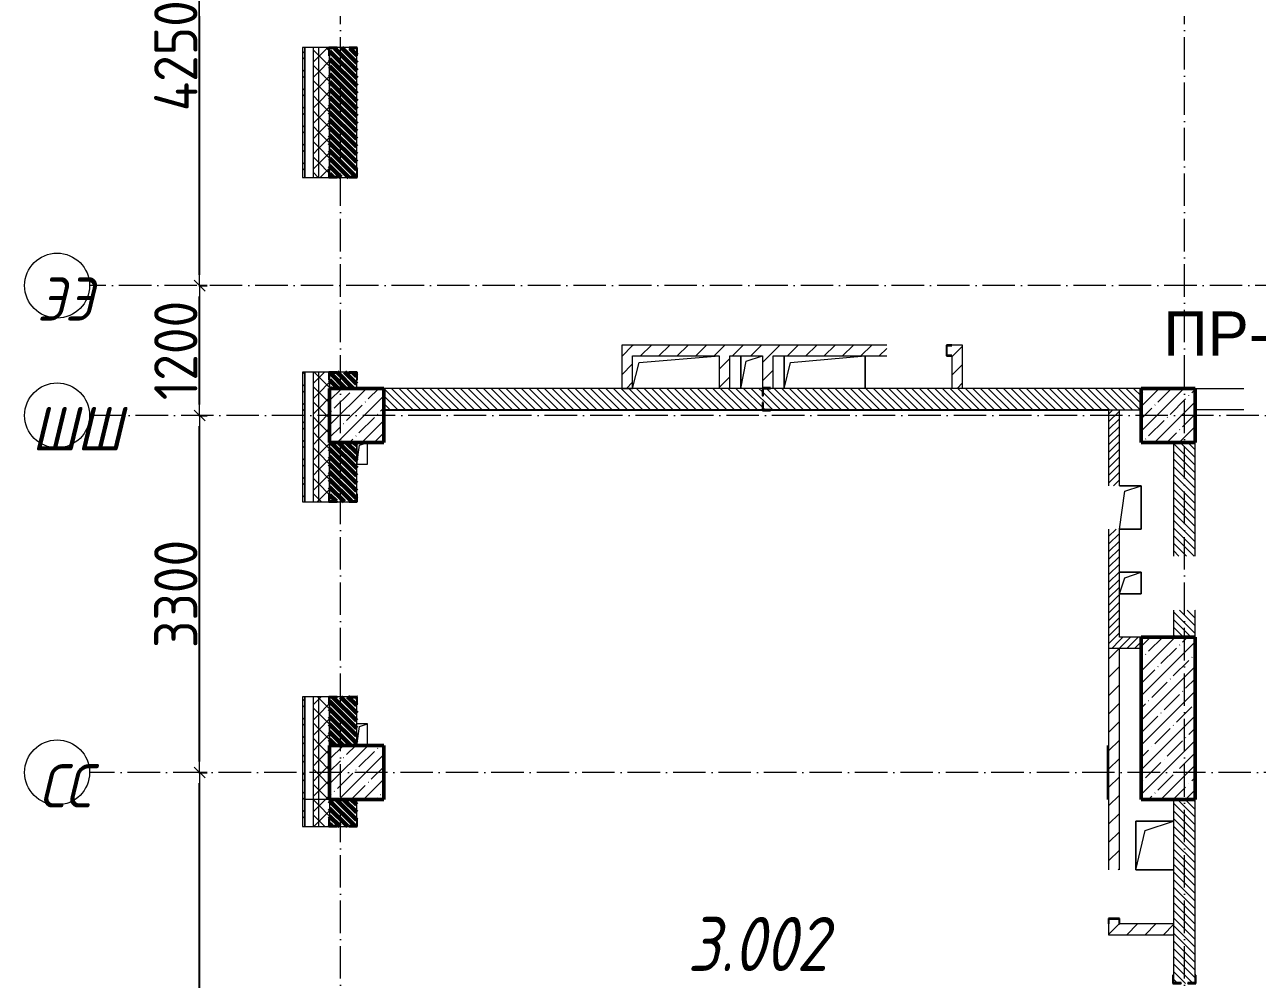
# Model space of a CAD drawing. Header units: millimetres. Extents: x -135211 to 49383, y -8033 to 228499.
# Drawn here: x -135211 to -123818, y 199301 to 208125 of the extents above; entities that cross this region are included whole.
import ezdxf

# ---------------------------------------------------------------- set-up
doc = ezdxf.new("R2010")
doc.units = ezdxf.units.MM
doc.linetypes.add('50_200_ШТРИХ_1Т_ш5_п1_п1_', pattern=[700, 500, -100, 0, -100])
for name, color, linetype, lineweight in [('1.4) перемычки', 162, 'Continuous', 30), ('2) Бетон', 5, 'Continuous', 60), ('A-____-____-DIMS', 7, 'Continuous', 9), ('A-FLOR-____-OTLN', 7, 'Continuous', 9), ('A-GENM-____-MCUT', 7, 'Continuous', 25), ('A-GENM-____-OTLN', 7, 'Continuous', 9), ('A-GENM-____-OTLN-1', 7, 'Continuous', 25), ('A-WALL-____-MCUT', 7, 'Continuous', 13), ('A-WALL-____-MCUT-1', 7, 'Continuous', 9), ('A-WALL-____-PATT-1', 7, 'Continuous', 9), ('A-WALL-FNSH-MCUT-1', 7, 'Continuous', 9), ('I-WALL-____-OTLN', 7, 'Continuous', 9), ('S-COLS-____-MCUT', 7, 'Continuous', 50), ('S-COLS-____-OTLN', 7, 'Continuous', 9), ('S-GRID-____-IDEN', 7, 'Continuous', 9), ('S-GRID-____-OTLN-1', 7, '50_200_ШТРИХ_1Т_ш5_п1_п1_', 9), ('Марки помещений', 7, 'Continuous', 9)]:
    doc.layers.add(name, color=color, linetype=linetype, lineweight=lineweight)
doc.styles.add('ISOCPEUR_I_2', font='isocpeui.ttf', dxfattribs={"width": 0.85, "height": 2.3})
doc.styles.add('ISOCPEUR_I_9', font='isocpeui.ttf', dxfattribs={"width": 0.9, "height": 250})
doc.styles.get("Standard").update_dxf_attribs({"font": 'arial.ttf'})
doc.styles.add('СПДС', font='isocpeur.ttf', dxfattribs={"width": 0.9})
doc.dimstyles.new('Размера А3', dxfattribs={"dimtxt": 200, "dimasz": 100, "dimexe": 70, "dimexo": 100, "dimgap": 20, "dimtad": 1, "dimdec": 0, "dimrnd": 10, "dimzin": 0, "dimdsep": 46, "dimtxsty": 'СПДС', "dimblk": 'ARROWHEAD_6', "dimcen": 1, "dimclrd": 256, "dimclre": 256, "dimclrt": 256, "dimazin": 0, "dimtfac": 1, "dimtdec": 0, "dimtmove": 2, "dimatfit": 3, "dimfxl": 1, "dimtolj": 1, "dimtzin": 0, "dimarcsym": 0})
pattern_1 = [(135, (-129942.255, 127932.027), (-35.35534, -35.35534), [])]
pattern_2 = [(45, (-129942.255, 127932.027), (-35.35534, 35.35534), [])]
pattern_3 = [(45, (-129942.25, 127932.03), (-84.85281, 84.85281), [])]
pattern_4 = [(45, (-129942.25, 127932.03), (-70.71068, 70.71068), []), (135, (-129942.25, 127932.03), (-70.71068, -70.71068), [])]
pattern_5 = [(45, (-129942.25, 127932.03), (-85.53659, 85.53659), []), (45, (-129885.23, 127932.03), (-85.53659, 85.53659), [])]

# ---------------------------------------------------------------- blocks, each defined once
blk = doc.blocks.new('BSC_Колонна _Прямоугольная - 500х500-V26-АР1_План отверстий 3 этажа в осях 1-64_Ю-ЯЯ')
at = {"layer": 'S-COLS-____-OTLN'}
h = blk.add_hatch(dxfattribs=at)
h.set_pattern_fill('FP_33', color=256, style=0, pattern_type=2)
h.set_pattern_definition([(45, (2200, -76581.04), (-114.04925, 114.04925), []), (45, (2314.05, -76581.04), (-114.04925, 114.04925), [201.613, -40.323, 3.353, -36.97])])
h.paths.add_polyline_path([(-250, -250), (250, -250), (250, 250), (-250, 250), (-250, 16)], flags=0)
at = {"layer": 'S-COLS-____-MCUT'}
for p, q in [((250, 250), (-250, 250)), ((-250, 250), (-250, -250)), ((250, -250), (250, 250)), ((-250, -250), (250, -250))]:
    blk.add_line(p, q, dxfattribs=at)
blk = doc.blocks.new('BSC_Колонна _Прямоугольная - 500х500-V27-АР1_План отверстий 3 этажа в осях 1-64_Ю-ЯЯ')
at = {"layer": 'S-COLS-____-OTLN'}
h = blk.add_hatch(dxfattribs=at)
h.set_pattern_fill('FP_34', color=256, style=0, pattern_type=2)
h.set_pattern_definition([(45, (-5300, -76581.04), (-114.04925, 114.04925), []), (45, (-5185.95, -76581.04), (-114.04925, 114.04925), [201.613, -40.323, 3.353, -36.97])])
h.paths.add_polyline_path([(-250, -250), (250, -250), (250, 250), (-250, 250)], flags=0)
at = {"layer": 'S-COLS-____-MCUT'}
for p, q in [((250, 250), (-250, 250)), ((-250, 250), (-250, -250)), ((250, -250), (250, 250)), ((-250, -250), (250, -250))]:
    blk.add_line(p, q, dxfattribs=at)
blk = doc.blocks.new('BSC_Колонна _Прямоугольная - 500х500-V32-АР1_План отверстий 3 этажа в осях 1-64_Ю-ЯЯ')
at = {"layer": 'S-COLS-____-OTLN'}
h = blk.add_hatch(dxfattribs=at)
h.set_pattern_fill('FP_39', color=256, style=0, pattern_type=2)
h.set_pattern_definition([(45, (2200, -73281.04), (-114.04925, 114.04925), []), (45, (2314.05, -73281.04), (-114.04925, 114.04925), [201.613, -40.323, 3.353, -36.97])])
h.paths.add_polyline_path([(-250, -250), (250, -250), (250, 250), (-250, 250), (-250, 87)], flags=0)
at = {"layer": 'S-COLS-____-MCUT'}
for p, q in [((250, 250), (-250, 250)), ((-250, 250), (-250, -250)), ((250, -250), (250, 250)), ((-250, -250), (250, -250))]:
    blk.add_line(p, q, dxfattribs=at)
blk = doc.blocks.new('BSC_Колонна _Прямоугольная - 500х1500-25984399-АР1_План отверстий 3 этажа в осях 1-64_Ю-ЯЯ')
at = {"layer": 'S-COLS-____-OTLN'}
h = blk.add_hatch(dxfattribs=at)
h.set_pattern_fill('FP_152', color=256, style=0, pattern_type=2)
h.set_pattern_definition([(45, (-5300, -73781.04), (-114.04925, 114.04925), []), (45, (-5185.95, -73781.04), (-114.04925, 114.04925), [201.613, -40.323, 3.353, -36.97])])
h.paths.add_polyline_path([(-250, -750), (250, -750), (250, 750), (-250, 750), (-250, -413)], flags=0)
at = {"layer": 'S-COLS-____-MCUT'}
for p, q in [((250, 750), (-250, 750)), ((-250, 750), (-250, -750)), ((250, -750), (250, 750)), ((-250, -750), (250, -750))]:
    blk.add_line(p, q, dxfattribs=at)
blk = doc.blocks.new('Фахверк_СКБ_Уголок - 250_2700-27497298-АР1_План отверстий 3 этажа в осях 1-64_Ю-ЯЯ')
at = {"layer": 'A-GENM-____-MCUT'}
for p, q in [((200, 181), (125, 181)), ((125, 181), (125, 106)), ((131, 106), (131, 175)), ((131, 175), (200, 175)), ((200, 175), (200, 181)), ((125, 106), (131, 106)), ((131, -6), (125, -6)), ((125, -6), (125, -81)), ((125, -81), (200, -81)), ((131, -75), (131, -6)), ((200, -75), (131, -75)), ((200, -81), (200, -75))]:
    blk.add_line(p, q, dxfattribs=at)
blk = doc.blocks.new('Фахверк_СКБ_Уголок - 250_2700_1-27501432-АР1_План отверстий 3 этажа в осях 1-64_Ю-ЯЯ')
at = {"layer": 'A-GENM-____-MCUT'}
for p, q in [((200, 181), (125, 181)), ((125, 181), (125, 106)), ((131, 106), (131, 175)), ((131, 175), (200, 175)), ((200, 175), (200, 181)), ((125, 106), (131, 106)), ((131, -6), (125, -6)), ((125, -6), (125, -81)), ((125, -81), (200, -81)), ((131, -75), (131, -6)), ((200, -75), (131, -75)), ((200, -81), (200, -75))]:
    blk.add_line(p, q, dxfattribs=at)
blk = doc.blocks.new('Фахверк_СКБ_Уголок - 200_3550-28187522-АР1_План отверстий 3 этажа в осях 1-64_Ю-ЯЯ')
at = {"layer": 'A-GENM-____-MCUT'}
for p, q in [((125, 156), (50, 156)), ((50, 156), (50, 150)), ((50, 150), (119, 150)), ((119, 150), (119, 81)), ((125, 81), (125, 156)), ((119, 81), (125, 81)), ((125, 19), (119, 19)), ((119, 19), (119, -50)), ((125, -56), (125, 19)), ((119, -50), (50, -50)), ((50, -50), (50, -56)), ((50, -56), (125, -56))]:
    blk.add_line(p, q, dxfattribs=at)
blk = doc.blocks.new('АР_Перемычка - АР_Перемычка-28586037-АР1_План отверстий 3 этажа в осях 1-64_Ю-ЯЯ')
at = {"layer": 'A-GENM-____-OTLN'}
blk.add_line((-250, -100), (-243, -100), dxfattribs=at)
blk = doc.blocks.new('154_Стойка_СКБ_Уголок - СМ-2480_200-28346303-АР1_План отверстий 3 этажа в осях 1-64_Ю-ЯЯ')
at = {"layer": 'A-GENM-____-MCUT'}
for p, q in [((125, 156), (125, 81)), ((200, 156), (125, 156)), ((131, 81), (131, 150)), ((131, 150), (200, 150)), ((200, 150), (200, 156)), ((125, 81), (131, 81)), ((131, 19), (125, 19)), ((125, 19), (125, -56)), ((131, -50), (131, 19)), ((125, -56), (200, -56)), ((200, -50), (131, -50)), ((200, -56), (200, -50))]:
    blk.add_line(p, q, dxfattribs=at)
blk = doc.blocks.new('AR_Отверстие прямоугольное _в плите_ - AR_Отверстие прямоугольное _в плите_-30458127-АР1_План отверстий 3 этажа в осях 1-64_Ю-ЯЯ')
at = {"layer": 'A-GENM-____-OTLN'}
for p, q in [((100, 100), (-100, 100)), ((-100, -100), (-50, 50)), ((-50, 50), (100, 100)), ((100, -100), (100, 100)), ((-100, -100), (100, -100))]:
    blk.add_line(p, q, dxfattribs=at)
blk = doc.blocks.new('AR_Отверстие прямоугольное _в плите_ - AR_Отверстие прямоугольное _в плите_-30229368-АР1_План отверстий 3 этажа в осях 1-64_Ю-ЯЯ')
at = {"layer": 'A-GENM-____-OTLN'}
for p, q in [((100, 200), (-100, 200)), ((-100, -200), (-50, 150)), ((-50, 150), (100, 200)), ((100, -200), (100, 200)), ((-100, -200), (100, -200))]:
    blk.add_line(p, q, dxfattribs=at)
blk = doc.blocks.new('AR_Отверстие прямоугольное _в плите_ - AR_Отверстие прямоугольное _в плите_-V176-АР1_План отверстий 3 этажа в осях 1-64_Ю-ЯЯ')
at = {"layer": 'A-GENM-____-OTLN'}
for p, q in [((-50, 100), (-50, -100)), ((-50, -100), (-25, 75)), ((-25, 75), (50, 100)), ((50, -100), (50, 100)), ((-50, -100), (50, -100))]:
    blk.add_line(p, q, dxfattribs=at)
blk = doc.blocks.new('AR_Отверстие прямоугольное _в плите_ - AR_Отверстие прямоугольное _в плите_-V179-АР1_План отверстий 3 этажа в осях 1-64_Ю-ЯЯ')
at = {"layer": 'A-GENM-____-OTLN'}
for p, q in [((50, 100), (-50, 100)), ((-50, -100), (-25, 75)), ((-25, 75), (50, 100)), ((50, -100), (50, 100))]:
    blk.add_line(p, q, dxfattribs=at)
blk = doc.blocks.new('AR_Отверстие прямоугольное _в плите_ - AR_Отверстие прямоугольное _в плите_-30552623-АР1_План отверстий 3 этажа в осях 1-64_Ю-ЯЯ')
at = {"layer": 'A-GENM-____-OTLN'}
for p, q in [((-340, 90), (400, 150)), ((-400, -150), (-340, 90))]:
    blk.add_line(p, q, dxfattribs=at)
blk = doc.blocks.new('AR_Отверстие прямоугольное _в плите_ - AR_Отверстие прямоугольное _в плите_-30512088-АР1_План отверстий 3 этажа в осях 1-64_Ю-ЯЯ')
at = {"layer": 'A-GENM-____-OTLN'}
for p, q in [((-100, 150), (-100, -150)), ((-50, 100), (100, 150)), ((-100, -150), (-50, 100))]:
    blk.add_line(p, q, dxfattribs=at)
blk = doc.blocks.new('AR_Отверстие прямоугольное _в плите_ - AR_Отверстие прямоугольное _в плите_-30552631-АР1_План отверстий 3 этажа в осях 1-64_Ю-ЯЯ')
at = {"layer": 'A-GENM-____-OTLN'}
for p, q in [((-375, 150), (-375, -150)), ((-315, 90), (375, 150)), ((375, -150), (375, 150)), ((-375, -150), (-315, 90))]:
    blk.add_line(p, q, dxfattribs=at)
blk = doc.blocks.new('AR_Отверстие прямоугольное _в плите_ - AR_Отверстие прямоугольное _в плите_-30553107-АР1_План отверстий 3 этажа в осях 1-64_Ю-ЯЯ')
at = {"layer": 'A-GENM-____-OTLN'}
for p, q in [((175, 225), (-175, 225)), ((-175, 225), (-175, -225)), ((-175, -225), (-87, 138)), ((-87, 138), (175, 225)), ((-175, -225), (175, -225))]:
    blk.add_line(p, q, dxfattribs=at)
blk = doc.blocks.new('154_Фахверк_СКБ_Швеллер - Тип_100_3960_зеркало-28515619-АР1_План отверстий 3 этажа в осях 1-64_Ю-ЯЯ')
at = {"layer": 'A-GENM-____-MCUT'}
for p, q in [((175, 50), (125, 50)), ((125, 50), (125, -50)), ((128, 47), (175, 47)), ((128, -47), (128, 47)), ((175, 47), (175, 50)), ((125, -50), (175, -50)), ((175, -47), (128, -47)), ((175, -50), (175, -47))]:
    blk.add_line(p, q, dxfattribs=at)
blk = doc.blocks.new('Ось сетки - Круг_Ø6_00__ISO-2_5_0_9K_-25732049-АР1_План отверстий 3 этажа в осях 1-64_Ю-ЯЯ')
at = {"layer": 'S-GRID-____-IDEN'}
blk.add_circle((0, 0), 3, dxfattribs=at)
blk = doc.blocks.new('ARROWHEAD_6')
at = {"color": 0, "linetype": 'Continuous'}
for p, q in [((0, 0), (-1, 0)), ((-0.5, -0.5), (0.5, 0.5))]:
    blk.add_line(p, q, dxfattribs=at)
blk = doc.blocks.new('*D991')
at = {"layer": 'A-____-____-DIMS', "lineweight": -2, "transparency": 16777216}
for p, q in [((-133600, 201213), (-133524, 201213)), ((-133594, 195613), (-133594, 201113)), ((-133600, 195513), (-133524, 195513))]:
    blk.add_line(p, q, dxfattribs=at)
at = {"layer": 'Defpoints', "color": 0, "transparency": 16777216}
for p in [(-133700, 201213), (-133594, 201213), (-133700, 195513)]:
    blk.add_point(p, dxfattribs=at)
at = {"layer": 'A-____-____-DIMS', "lineweight": -2, "transparency": 16777216, "xscale": 100, "yscale": 100, "zscale": 100}
for p, rotation in [((-133594, 201213), 90), ((-133594, 195513), 270)]:
    blk.add_blockref('ARROWHEAD_6', p, dxfattribs=dict(at, rotation=rotation))
at = {"layer": 'A-____-____-DIMS', "transparency": 16777216, "insert": (-133814, 198363), "char_height": 400, "attachment_point": 5, "rotation": 90, "style": 'СПДС'}
blk.add_mtext('\\A1;5700', dxfattribs=at)
blk = doc.blocks.new('*D992')
at = {"layer": 'A-____-____-DIMS', "lineweight": -2, "transparency": 16777216}
for p, q in [((-133600, 204513), (-133524, 204513)), ((-133594, 201313), (-133594, 204413)), ((-133600, 201213), (-133524, 201213))]:
    blk.add_line(p, q, dxfattribs=at)
at = {"layer": 'Defpoints', "color": 0, "transparency": 16777216}
for p in [(-133700, 204513), (-133594, 204513), (-133700, 201213)]:
    blk.add_point(p, dxfattribs=at)
at = {"layer": 'A-____-____-DIMS', "lineweight": -2, "transparency": 16777216, "xscale": 100, "yscale": 100, "zscale": 100}
for p, rotation in [((-133594, 204513), 90), ((-133594, 201213), 270)]:
    blk.add_blockref('ARROWHEAD_6', p, dxfattribs=dict(at, rotation=rotation))
at = {"layer": 'A-____-____-DIMS', "transparency": 16777216, "insert": (-133814, 202863), "char_height": 400, "attachment_point": 5, "rotation": 90, "style": 'СПДС'}
blk.add_mtext('\\A1;3300', dxfattribs=at)
blk = doc.blocks.new('*D993')
at = {"layer": 'A-____-____-DIMS', "lineweight": -2, "transparency": 16777216}
for p, q in [((-133600, 205713), (-133524, 205713)), ((-133594, 204613), (-133594, 205613)), ((-133600, 204513), (-133524, 204513))]:
    blk.add_line(p, q, dxfattribs=at)
at = {"layer": 'Defpoints', "color": 0, "transparency": 16777216}
for p in [(-133700, 205713), (-133594, 205713), (-133700, 204513)]:
    blk.add_point(p, dxfattribs=at)
at = {"layer": 'A-____-____-DIMS', "lineweight": -2, "transparency": 16777216, "xscale": 100, "yscale": 100, "zscale": 100}
for p, rotation in [((-133594, 205713), 90), ((-133594, 204513), 270)]:
    blk.add_blockref('ARROWHEAD_6', p, dxfattribs=dict(at, rotation=rotation))
at = {"layer": 'A-____-____-DIMS', "transparency": 16777216, "insert": (-133814, 205113), "char_height": 400, "attachment_point": 5, "rotation": 90, "style": 'СПДС'}
blk.add_mtext('\\A1;1200', dxfattribs=at)
blk = doc.blocks.new('*D994')
at = {"layer": 'A-____-____-DIMS', "lineweight": -2, "transparency": 16777216}
for p, q in [((-133600, 209963), (-133524, 209963)), ((-133594, 205813), (-133594, 209863)), ((-133600, 205713), (-133524, 205713))]:
    blk.add_line(p, q, dxfattribs=at)
at = {"layer": 'Defpoints', "color": 0, "transparency": 16777216}
for p in [(-133700, 209963), (-133594, 209963), (-133700, 205713)]:
    blk.add_point(p, dxfattribs=at)
at = {"layer": 'A-____-____-DIMS', "lineweight": -2, "transparency": 16777216, "xscale": 100, "yscale": 100, "zscale": 100}
for p, rotation in [((-133594, 209963), 90), ((-133594, 205713), 270)]:
    blk.add_blockref('ARROWHEAD_6', p, dxfattribs=dict(at, rotation=rotation))
at = {"layer": 'A-____-____-DIMS', "transparency": 16777216, "insert": (-133814, 207838), "char_height": 400, "attachment_point": 5, "rotation": 90, "style": 'СПДС'}
blk.add_mtext('\\A1;4250', dxfattribs=at)

msp = doc.modelspace()

# ---------------------------------------------------------------- hatches: boundary and pattern name
at = {"layer": '2) Бетон'}
h = msp.add_hatch(dxfattribs=at)
h.set_pattern_fill('FP_9', color=256, style=0, pattern_type=2)
h.set_pattern_definition(pattern_1)
h.paths.add_polyline_path([(-132286.3, 204763.1), (-132142.3, 204763.1), (-132142.3, 204907.1), (-132211.3, 204907.1), (-132211.3, 204913.1), (-132323.3, 204913.1), (-132323.3, 204907.1), (-132392.3, 204907.1), (-132392.3, 204763.1)], flags=0)
h.paths.add_polyline_path([(-132211.3, 206713.1), (-132211.3, 206719.1), (-132142.3, 206719.1), (-132142.3, 207907.1), (-132211.3, 207907.1), (-132211.3, 207913.1), (-132323.3, 207913.1), (-132323.3, 207907.1), (-132392.3, 207907.1), (-132392.3, 206719.1), (-132323.3, 206719.1), (-132323.3, 206713.1)], flags=0)
h = msp.add_hatch(dxfattribs=at)
h.set_pattern_fill('FP_9', color=256, style=0, pattern_type=2)
h.set_pattern_definition(pattern_1)
h.paths.add_polyline_path([(-132142.3, 201463.1), (-132142.3, 201907.1), (-132211.3, 201907.1), (-132211.3, 201913.1), (-132323.3, 201913.1), (-132323.3, 201907.1), (-132392.3, 201907.1), (-132392.3, 201463.1)], flags=0)
h.paths.add_polyline_path([(-132323.3, 203713.1), (-132211.3, 203713.1), (-132211.3, 203719.1), (-132142.3, 203719.1), (-132142.3, 204263.1), (-132392.3, 204263.1), (-132392.3, 203719.1), (-132323.3, 203719.1)], flags=0)
h = msp.add_hatch(dxfattribs=at)
h.set_pattern_fill('FP_9', color=256, style=0, pattern_type=2)
h.set_pattern_definition(pattern_1)
h.paths.add_polyline_path([(-132392.3, 195613.1), (-132142.3, 195613.1), (-132142.3, 195907.1), (-132211.3, 195907.1), (-132211.3, 195913.1), (-132323.3, 195913.1), (-132323.3, 195907.1), (-132392.3, 195907.1), (-132392.3, 195838.1)], flags=0)
h.paths.add_polyline_path([(-132323.3, 200713.1), (-132211.3, 200713.1), (-132211.3, 200719.1), (-132142.3, 200719.1), (-132142.3, 200963.1), (-132392.3, 200963.1), (-132392.3, 200719.1), (-132323.3, 200719.1)], flags=0)
at = {"layer": 'A-WALL-____-PATT-1'}
h = msp.add_hatch(dxfattribs=at)
h.set_pattern_fill('FP_6', color=256, style=0, pattern_type=2)
h.set_pattern_definition(pattern_5)
h.paths.add_polyline_path([(-132642.3, 200793.1), (-132622.3, 200793.1), (-132622.3, 201913.1), (-132642.3, 201913.1), (-132642.3, 201300.3)], flags=0)
h.paths.add_polyline_path([(-132622.3, 203713.1), (-132622.3, 204913.1), (-132642.3, 204913.1), (-132642.3, 203713.1)], flags=0)
h.paths.add_polyline_path([(-132622.3, 206713.1), (-132622.3, 207913.1), (-132642.3, 207913.1), (-132642.3, 206713.1)], flags=0)
h.paths.add_polyline_path([(-132642.3, 209713.1), (-132622.3, 209713.1), (-132622.3, 210913.1), (-132642.3, 210913.1)], flags=0)
h.paths.add_polyline_path([(-132642.3, 212713.1), (-132622.3, 212713.1), (-132622.3, 213863.1), (-132642.3, 213863.1)], flags=0)
h = msp.add_hatch(dxfattribs=at)
h.set_pattern_fill('FP_4', color=256, style=0, pattern_type=2)
h.set_pattern_definition(pattern_4)
h.paths.add_polyline_path([(-132492.3, 200963.1), (-132492.3, 201913.1), (-132542.3, 201913.1), (-132542.3, 200963.1)], flags=0)
h.paths.add_polyline_path([(-132492.3, 203713.1), (-132492.3, 204913.1), (-132542.3, 204913.1), (-132542.3, 203713.1)], flags=0)
h.paths.add_polyline_path([(-132542.3, 206713.1), (-132492.3, 206713.1), (-132492.3, 207913.1), (-132542.3, 207913.1), (-132542.3, 207758.3)], flags=0)
h.paths.add_polyline_path([(-132492.3, 209713.1), (-132492.3, 210913.1), (-132542.3, 210913.1), (-132542.3, 209713.1)], flags=0)
h.paths.add_polyline_path([(-132542.3, 212713.1), (-132492.3, 212713.1), (-132492.3, 213763.1), (-132542.3, 213763.1), (-132542.3, 213409)], flags=0)
h = msp.add_hatch(dxfattribs=at)
h.set_pattern_fill('FP_4', color=256, style=0, pattern_type=2)
h.set_pattern_definition(pattern_4)
h.paths.add_polyline_path([(-132392.3, 200963.1), (-132392.3, 201838.1), (-132398.3, 201838.1), (-132398.3, 201913.1), (-132492.3, 201913.1), (-132492.3, 200963.1)], flags=0)
h.paths.add_polyline_path([(-132398.3, 203713.1), (-132398.3, 203788.1), (-132392.3, 203788.1), (-132392.3, 204838.1), (-132398.3, 204838.1), (-132398.3, 204913.1), (-132492.3, 204913.1), (-132492.3, 203713.1)], flags=0)
h.paths.add_polyline_path([(-132398.3, 206713.1), (-132398.3, 206788.1), (-132392.3, 206788.1), (-132392.3, 207838.1), (-132398.3, 207838.1), (-132398.3, 207913.1), (-132492.3, 207913.1), (-132492.3, 206713.1)], flags=0)
h.paths.add_polyline_path([(-132492.3, 209713.1), (-132392.3, 209713.1), (-132392.3, 210838.1), (-132398.3, 210838.1), (-132398.3, 210913.1), (-132492.3, 210913.1), (-132492.3, 210213.1)], flags=0)
h.paths.add_polyline_path([(-132398.3, 212713.1), (-132398.3, 212788.1), (-132392.3, 212788.1), (-132392.3, 213713.1), (-132492.3, 213713.1), (-132492.3, 212713.1)], flags=0)
h = msp.add_hatch(dxfattribs=at)
h.set_pattern_fill('FP_7', color=256, style=0, pattern_type=2)
h.set_pattern_definition(pattern_3)
h.paths.add_polyline_path([(-129592.3, 204763.1), (-129592.3, 205163.1), (-129692.3, 205163.1), (-129692.3, 204763.1)], flags=0)
h = msp.add_hatch(dxfattribs=at)
h.set_pattern_fill('FP_7', color=256, style=0, pattern_type=2)
h.set_pattern_definition(pattern_3)
h.paths.add_polyline_path([(-128392.3, 205063.1), (-127242.3, 205063.1), (-127242.3, 205163.1), (-129592.3, 205163.1), (-129592.3, 205063.1), (-128692.3, 205063.1)], flags=0)
h.paths.add_polyline_path([(-126542.3, 205063.1), (-126542.3, 205163.1), (-126642.3, 205163.1), (-126642.3, 205160.1), (-126689.3, 205160.1), (-126689.3, 205066.1), (-126642.3, 205066.1), (-126642.3, 205063.1)], flags=0)
h = msp.add_hatch(dxfattribs=at)
h.set_pattern_fill('FP_7', color=256, style=0, pattern_type=2)
h.set_pattern_definition(pattern_3)
h.paths.add_polyline_path([(-128692.3, 204763.1), (-128692.3, 205063.1), (-128792.3, 205063.1), (-128792.3, 204763.1)], flags=0)
h = msp.add_hatch(dxfattribs=at)
h.set_pattern_fill('FP_7', color=256, style=0, pattern_type=2)
h.set_pattern_definition(pattern_3)
h.paths.add_polyline_path([(-128317.3, 204763.1), (-128292.3, 204763.1), (-128292.3, 205063.1), (-128392.3, 205063.1), (-128392.3, 204769.1), (-128317.3, 204769.1)], flags=0)
h = msp.add_hatch(dxfattribs=at)
h.set_pattern_fill('FP_7', color=256, style=0, pattern_type=2)
h.set_pattern_definition(pattern_3)
h.paths.add_polyline_path([(-126542.3, 204763.1), (-126542.3, 205063.1), (-126642.3, 205063.1), (-126642.3, 204763.1)], flags=0)
h = msp.add_hatch(dxfattribs=at)
h.set_pattern_fill('FP_9', color=256, style=0, pattern_type=2)
h.set_pattern_definition(pattern_1)
h.paths.add_polyline_path([(-124892.3, 204563.1), (-124892.3, 204763.1), (-128386.3, 204763.1), (-128386.3, 204694.1), (-128392.3, 204694.1), (-128392.3, 204763.1), (-131892.3, 204763.1), (-131892.3, 204563.1), (-128392.3, 204563.1), (-128392.3, 204632.1), (-128386.3, 204632.1), (-128386.3, 204563.1), (-126421.4, 204563.1)], flags=0)
h = msp.add_hatch(dxfattribs=at)
h.set_pattern_fill('FP_8', color=256, style=0, pattern_type=2)
h.set_pattern_definition(pattern_2)
h.paths.add_polyline_path([(-125092.3, 202363.1), (-125092.3, 203463.1), (-125192.3, 203463.1), (-125192.3, 202363.1)], flags=0)
h.paths.add_polyline_path([(-125192.3, 203863.1), (-125092.3, 203863.1), (-125092.3, 204563.1), (-125192.3, 204563.1)], flags=0)
h = msp.add_hatch(dxfattribs=at)
h.set_pattern_fill('FP_9', color=256, style=0, pattern_type=2)
h.set_pattern_definition(pattern_1)
h.paths.add_polyline_path([(-124592.3, 202463.1), (-124392.3, 202463.1), (-124392.3, 202713.1), (-124592.3, 202713.1)], flags=0)
h.paths.add_polyline_path([(-124592.3, 203213.1), (-124392.3, 203213.1), (-124392.3, 204263.1), (-124592.3, 204263.1)], flags=0)
h = msp.add_hatch(dxfattribs=at)
h.set_pattern_fill('FP_8', color=256, style=0, pattern_type=2)
h.set_pattern_definition(pattern_2)
h.paths.add_polyline_path([(-124892.3, 202363.1), (-124892.3, 202463.1), (-125092.3, 202463.1), (-125092.3, 202363.1)], flags=0)
h = msp.add_hatch(dxfattribs=at)
h.set_pattern_fill('FP_7', color=256, style=0, pattern_type=2)
h.set_pattern_definition(pattern_3)
h.paths.add_polyline_path([(-125095.3, 199813.1), (-125095.3, 199860.1), (-125189.3, 199860.1), (-125189.3, 199813.1), (-125142.3, 199813.1)], flags=0)
h.paths.add_polyline_path([(-125092.3, 200313.1), (-125092.3, 202363.1), (-125192.3, 202363.1), (-125192.3, 200313.1)], flags=0)
h = msp.add_hatch(dxfattribs=at)
h.set_pattern_fill('FP_4', color=256, style=0, pattern_type=2)
h.set_pattern_definition(pattern_4)
h.paths.add_polyline_path([(-132492.3, 195613.1), (-132492.3, 195913.1), (-132542.3, 195913.1), (-132542.3, 195613.1)], flags=0)
h.paths.add_polyline_path([(-132542.3, 200713.1), (-132492.3, 200713.1), (-132492.3, 200963.1), (-132542.3, 200963.1)], flags=0)
h = msp.add_hatch(dxfattribs=at)
h.set_pattern_fill('FP_4', color=256, style=0, pattern_type=2)
h.set_pattern_definition(pattern_4)
h.paths.add_polyline_path([(-132398.3, 195613.1), (-132392.3, 195613.1), (-132392.3, 195838.1), (-132398.3, 195838.1), (-132398.3, 195913.1), (-132492.3, 195913.1), (-132492.3, 195613.1)], flags=0)
h.paths.add_polyline_path([(-132398.3, 200713.1), (-132398.3, 200788.1), (-132392.3, 200788.1), (-132392.3, 200963.1), (-132492.3, 200963.1), (-132492.3, 200713.1)], flags=0)
h = msp.add_hatch(dxfattribs=at)
h.set_pattern_fill('FP_9', color=256, style=0, pattern_type=2)
h.set_pattern_definition(pattern_1)
h.paths.add_polyline_path([(-124392.3, 197913.1), (-124392.3, 198357.1), (-124461.3, 198357.1), (-124461.3, 198363.1), (-124523.3, 198363.1), (-124523.3, 198357.1), (-124592.3, 198357.1), (-124592.3, 197913.1)], flags=0)
h.paths.add_polyline_path([(-124461.3, 199263.1), (-124461.3, 199269.1), (-124392.3, 199269.1), (-124392.3, 200963.1), (-124592.3, 200963.1), (-124592.3, 199269.1), (-124523.3, 199269.1), (-124523.3, 199263.1)], flags=0)
h = msp.add_hatch(dxfattribs=at)
h.set_pattern_fill('FP_6', color=256, style=0, pattern_type=2)
h.set_pattern_definition(pattern_5)
h.paths.add_polyline_path([(-132622.3, 195783.1), (-132622.3, 195913.1), (-132642.3, 195913.1), (-132642.3, 195783.1)], flags=0)
h.paths.add_polyline_path([(-132642.3, 200713.1), (-132622.3, 200713.1), (-132622.3, 200793.1), (-132642.3, 200793.1)], flags=0)
h = msp.add_hatch(dxfattribs=at)
h.set_pattern_fill('FP_7', color=256, style=0, pattern_type=2)
h.set_pattern_definition(pattern_3)
h.paths.add_polyline_path([(-124592.3, 199713.1), (-124592.3, 199813.1), (-125192.3, 199813.1), (-125192.3, 199713.1), (-124653.9, 199713.1)], flags=0)

# ---------------------------------------------------------------- linework, layer by layer
for points in [[(-124892.3, 204763.1), (-124392.3, 204763.1)], [(-131898.3, 204563.1), (-125198.3, 204563.1)], [(-131892.3, 204263.1), (-131892.3, 204563.1)], [(-131892.3, 201463.1), (-132142.3, 201463.1)], [(-131898.3, 200963.1), (-131898.3, 201463.1)], [(-125198.3, 200963.1), (-125198.3, 201463.1)], [(-131892.3, 200963.1), (-132142.3, 200963.1)]]:
    msp.add_lwpolyline(points)
at = {"layer": 'A-FLOR-____-OTLN'}
for p, q in [((-128592.3, 204763.1), (-128592.3, 205063.1)), ((-128192.3, 204763.1), (-128192.3, 205063.1)), ((-127442.3, 205063.1), (-127442.3, 204763.1)), ((-125092.3, 203863.1), (-124892.3, 203863.1)), ((-124892.3, 203863.1), (-124892.3, 203463.1)), ((-124892.3, 203463.1), (-125092.3, 203463.1)), ((-125092.3, 203063.1), (-124892.3, 203063.1)), ((-124892.3, 203063.1), (-124892.3, 202863.1)), ((-124892.3, 202863.1), (-125092.3, 202863.1)), ((-124942.3, 200763.1), (-124592.3, 200763.1)), ((-124942.3, 200313.1), (-124942.3, 200763.1)), ((-124592.3, 200313.1), (-124942.3, 200313.1))]:
    msp.add_line(p, q, dxfattribs=at)
at = {"layer": 'A-WALL-____-MCUT'}
for p, q in [((-132398.3, 207913.1), (-132622.3, 207913.1)), ((-132622.3, 207913.1), (-132622.3, 206713.1)), ((-132622.3, 206713.1), (-132622.3, 207913.1)), ((-132211.3, 207913.1), (-132323.3, 207913.1)), ((-132142.3, 206788.1), (-132142.3, 207838.1)), ((-132622.3, 206713.1), (-132398.3, 206713.1)), ((-132323.3, 206713.1), (-132211.3, 206713.1)), ((-132398.3, 204913.1), (-132622.3, 204913.1)), ((-132622.3, 204913.1), (-132622.3, 203713.1)), ((-132622.3, 203713.1), (-132622.3, 204913.1)), ((-132211.3, 204913.1), (-132323.3, 204913.1)), ((-132142.3, 204763.1), (-132142.3, 204838.1)), ((-128392.3, 204763.1), (-131892.3, 204763.1)), ((-124892.3, 204763.1), (-128317.3, 204763.1)), ((-131892.3, 204563.1), (-128392.3, 204563.1)), ((-128317.3, 204563.1), (-124892.3, 204563.1)), ((-132142.3, 203788.1), (-132142.3, 204263.1)), ((-124592.3, 204263.1), (-124592.3, 203213.1)), ((-124392.3, 203213.1), (-124392.3, 204263.1)), ((-132622.3, 203713.1), (-132398.3, 203713.1)), ((-132323.3, 203713.1), (-132211.3, 203713.1)), ((-124592.3, 202713.1), (-124592.3, 202463.1)), ((-124392.3, 202463.1), (-124392.3, 202713.1)), ((-132398.3, 201913.1), (-132622.3, 201913.1)), ((-132622.3, 201913.1), (-132622.3, 200963.1)), ((-132622.3, 200963.1), (-132622.3, 201913.1)), ((-132211.3, 201913.1), (-132323.3, 201913.1)), ((-132142.3, 201463.1), (-132142.3, 201838.1)), ((-132622.3, 200963.1), (-132622.3, 200713.1)), ((-132392.3, 200963.1), (-132622.3, 200963.1)), ((-132142.3, 200788.1), (-132142.3, 200963.1)), ((-124592.3, 200963.1), (-124592.3, 199338.1)), ((-124392.3, 199338.1), (-124392.3, 200963.1)), ((-132622.3, 200713.1), (-132622.3, 200793.1)), ((-132622.3, 200713.1), (-132398.3, 200713.1)), ((-132323.3, 200713.1), (-132211.3, 200713.1))]:
    msp.add_line(p, q, dxfattribs=at)
at = {"layer": 'A-WALL-____-MCUT-1'}
for p, q in [((-132542.3, 206713.1), (-132542.3, 207913.1)), ((-132492.3, 206713.1), (-132492.3, 207913.1)), ((-132392.3, 207838.1), (-132392.3, 206788.1)), ((-132392.3, 206788.1), (-132392.3, 207838.1)), ((-132542.3, 203713.1), (-132542.3, 204913.1)), ((-132492.3, 203713.1), (-132492.3, 204913.1)), ((-132392.3, 204838.1), (-132392.3, 204763.1)), ((-132392.3, 204763.1), (-132392.3, 204838.1)), ((-132392.3, 204263.1), (-132392.3, 203788.1)), ((-132392.3, 203788.1), (-132392.3, 204263.1)), ((-125192.3, 202363.1), (-125092.3, 202363.1)), ((-132542.3, 200963.1), (-132542.3, 201913.1)), ((-132492.3, 200963.1), (-132492.3, 201913.1)), ((-132392.3, 201838.1), (-132392.3, 201463.1)), ((-132392.3, 201463.1), (-132392.3, 201838.1)), ((-132542.3, 200713.1), (-132542.3, 200963.1)), ((-132492.3, 200713.1), (-132492.3, 200963.1)), ((-132392.3, 200963.1), (-132392.3, 200788.1))]:
    msp.add_line(p, q, dxfattribs=at)
at = {"layer": 'A-WALL-FNSH-MCUT-1'}
for p, q in [((-132642.3, 207913.1), (-132642.3, 206713.1)), ((-132622.3, 207913.1), (-132642.3, 207913.1)), ((-132642.3, 206713.1), (-132622.3, 206713.1)), ((-129692.3, 205163.1), (-129692.3, 204763.1)), ((-127242.3, 205163.1), (-129692.3, 205163.1)), ((-126542.3, 205163.1), (-126642.3, 205163.1)), ((-126542.3, 204763.1), (-126542.3, 205163.1)), ((-129592.3, 204763.1), (-129592.3, 205063.1)), ((-129592.3, 205063.1), (-128792.3, 205063.1)), ((-128792.3, 205063.1), (-128792.3, 204763.1)), ((-128692.3, 205063.1), (-128392.3, 205063.1)), ((-128692.3, 204763.1), (-128692.3, 205063.1)), ((-128392.3, 205063.1), (-128392.3, 204769.1)), ((-128292.3, 205063.1), (-127242.3, 205063.1)), ((-128292.3, 204763.1), (-128292.3, 205063.1)), ((-126642.3, 205063.1), (-126642.3, 204763.1)), ((-132642.3, 204913.1), (-132642.3, 203713.1)), ((-132622.3, 204913.1), (-132642.3, 204913.1)), ((-129692.3, 204763.1), (-129592.3, 204763.1)), ((-125192.3, 204563.1), (-125192.3, 203863.1)), ((-125092.3, 203863.1), (-125092.3, 204563.1)), ((-132642.3, 203713.1), (-132622.3, 203713.1)), ((-125192.3, 203463.1), (-125192.3, 200313.1)), ((-125092.3, 202463.1), (-125092.3, 203463.1)), ((-124892.3, 202463.1), (-125092.3, 202463.1)), ((-125092.3, 202363.1), (-124892.3, 202363.1)), ((-125092.3, 200313.1), (-125092.3, 202363.1)), ((-132642.3, 201913.1), (-132642.3, 200713.1)), ((-132622.3, 201913.1), (-132642.3, 201913.1)), ((-132622.3, 200793.1), (-132622.3, 200963.1)), ((-132642.3, 200713.1), (-132622.3, 200713.1)), ((-125192.3, 199813.1), (-125192.3, 199713.1)), ((-124592.3, 199813.1), (-125092.3, 199813.1)), ((-125192.3, 199713.1), (-124592.3, 199713.1))]:
    msp.add_line(p, q, dxfattribs=at)
at = {"layer": 'I-WALL-____-OTLN'}
for p, q in [((-124392.3, 204763.1), (-123942.3, 204763.1)), ((-123942.3, 204563.1), (-124392.3, 204563.1))]:
    msp.add_line(p, q, dxfattribs=at)
at = {"layer": 'S-GRID-____-OTLN-1', "color": 251, "ltscale": 0.6, "true_color": 0x636466}
for p, q in [((-132292.3, 180823.6), (-132292.3, 218824.9)), ((-124492.3, 180823.6), (-124492.3, 218824.9)), ((-82787.7, 205713.1), (-134611, 205713.1)), ((-97337.3, 204513.1), (-134611, 204513.1)), ((-105392.3, 201213.1), (-134611, 201213.1))]:
    msp.add_line(p, q, dxfattribs=at)

# ---------------------------------------------------------------- block references
at = {"layer": 'A-GENM-____-OTLN'}
for name, p in [('AR_Отверстие прямоугольное _в плите_ - AR_Отверстие прямоугольное _в плите_-30552623-АР1_План отверстий 3 этажа в осях 1-64_Ю-ЯЯ', (-129192.3, 204913.1)), ('AR_Отверстие прямоугольное _в плите_ - AR_Отверстие прямоугольное _в плите_-30512088-АР1_План отверстий 3 этажа в осях 1-64_Ю-ЯЯ', (-128492.3, 204913.1)), ('AR_Отверстие прямоугольное _в плите_ - AR_Отверстие прямоугольное _в плите_-30552631-АР1_План отверстий 3 этажа в осях 1-64_Ю-ЯЯ', (-127817.3, 204913.1)), ('AR_Отверстие прямоугольное _в плите_ - AR_Отверстие прямоугольное _в плите_-V176-АР1_План отверстий 3 этажа в осях 1-64_Ю-ЯЯ', (-132091.8, 204163.1)), ('AR_Отверстие прямоугольное _в плите_ - AR_Отверстие прямоугольное _в плите_-30229368-АР1_План отверстий 3 этажа в осях 1-64_Ю-ЯЯ', (-124992.3, 203663.1)), ('AR_Отверстие прямоугольное _в плите_ - AR_Отверстие прямоугольное _в плите_-30458127-АР1_План отверстий 3 этажа в осях 1-64_Ю-ЯЯ', (-124992.3, 202963.1)), ('AR_Отверстие прямоугольное _в плите_ - AR_Отверстие прямоугольное _в плите_-V179-АР1_План отверстий 3 этажа в осях 1-64_Ю-ЯЯ', (-132092.3, 201563.1)), ('AR_Отверстие прямоугольное _в плите_ - AR_Отверстие прямоугольное _в плите_-30553107-АР1_План отверстий 3 этажа в осях 1-64_Ю-ЯЯ', (-124767.3, 200538.1))]:
    msp.add_blockref(name, p, dxfattribs=at)
at = {"layer": 'A-GENM-____-OTLN', "rotation": 269.9999999999999}
msp.add_blockref('АР_Перемычка - АР_Перемычка-28586037-АР1_План отверстий 3 этажа в осях 1-64_Ю-ЯЯ', (-124492.3, 199263.1), dxfattribs=at)
at = {"layer": 'A-GENM-____-OTLN-1'}
for name, p, rotation in [('Фахверк_СКБ_Уголок - 250_2700-27497298-АР1_План отверстий 3 этажа в осях 1-64_Ю-ЯЯ', (-132317.3, 208038.1), 269.9999999999999), ('Фахверк_СКБ_Уголок - 250_2700-27497298-АР1_План отверстий 3 этажа в осях 1-64_Ю-ЯЯ', (-132217.3, 206588.1), 89.99999999999991), ('Фахверк_СКБ_Уголок - 250_2700_1-27501432-АР1_План отверстий 3 этажа в осях 1-64_Ю-ЯЯ', (-132317.3, 205038.1), 269.9999999999999), ('Фахверк_СКБ_Уголок - 200_3550-28187522-АР1_План отверстий 3 этажа в осях 1-64_Ю-ЯЯ', (-128267.3, 204713.1), 180), ('Фахверк_СКБ_Уголок - 250_2700-27497298-АР1_План отверстий 3 этажа в осях 1-64_Ю-ЯЯ', (-132217.3, 203588.1), 89.99999999999991), ('Фахверк_СКБ_Уголок - 250_2700-27497298-АР1_План отверстий 3 этажа в осях 1-64_Ю-ЯЯ', (-132317.3, 202038.1), 269.9999999999999), ('Фахверк_СКБ_Уголок - 250_2700-27497298-АР1_План отверстий 3 этажа в осях 1-64_Ю-ЯЯ', (-132217.3, 200588.1), 89.99999999999991), ('154_Фахверк_СКБ_Швеллер - Тип_100_3960_зеркало-28515619-АР1_План отверстий 3 этажа в осях 1-64_Ю-ЯЯ', (-125142.3, 199988.1), 269.9999999999999), ('154_Стойка_СКБ_Уголок - СМ-2480_200-28346303-АР1_План отверстий 3 этажа в осях 1-64_Ю-ЯЯ', (-124442.3, 199138.1), 89.99999999999991)]:
    msp.add_blockref(name, p, dxfattribs=dict(at, rotation=rotation))
msp.add_blockref('154_Фахверк_СКБ_Швеллер - Тип_100_3960_зеркало-28515619-АР1_План отверстий 3 этажа в осях 1-64_Ю-ЯЯ', (-126817.3, 205113.1), dxfattribs=at)
at = {"layer": 'S-COLS-____-OTLN'}
for name, p in [('BSC_Колонна _Прямоугольная - 500х500-V26-АР1_План отверстий 3 этажа в осях 1-64_Ю-ЯЯ', (-132142.3, 204513.1)), ('BSC_Колонна _Прямоугольная - 500х500-V27-АР1_План отверстий 3 этажа в осях 1-64_Ю-ЯЯ', (-124642.3, 204513.1)), ('BSC_Колонна _Прямоугольная - 500х1500-25984399-АР1_План отверстий 3 этажа в осях 1-64_Ю-ЯЯ', (-124642.3, 201713.1)), ('BSC_Колонна _Прямоугольная - 500х500-V32-АР1_План отверстий 3 этажа в осях 1-64_Ю-ЯЯ', (-132142.3, 201213.1))]:
    msp.add_blockref(name, p, dxfattribs=at)
at = {"layer": 'S-GRID-____-IDEN', "xscale": 99.99999999999993, "yscale": 99.99999999999993, "zscale": 99.99999999999993}
for p, rotation in [((-134911, 205713.1), 89.9999999999998), ((-134911, 204513.1), 89.9999999999998), ((-134911, 201213.1), 89.99999999999982)]:
    msp.add_blockref('Ось сетки - Круг_Ø6_00__ISO-2_5_0_9K_-25732049-АР1_План отверстий 3 этажа в осях 1-64_Ю-ЯЯ', p, dxfattribs=dict(at, rotation=rotation))

# ---------------------------------------------------------------- texts
at = {"layer": '1.4) перемычки'}
msp.add_text('ПР-3.18', height=408.24, dxfattribs=at).set_placement((-124687, 205066.2))
at = {"layer": 'S-GRID-____-IDEN', "char_height": 400, "attachment_point": 1, "style": 'ISOCPEUR_I_9'}
for s, insert, width in [('ЭЭ', (-135096.1, 205789.1), 447.342), ('ШШ', (-135143.8, 204589.1), 562.785), ('СС', (-135078.1, 201289.1), 404.05)]:
    msp.add_mtext(s, dxfattribs=dict(at, insert=insert, width=width))
at = {"layer": 'Марки помещений', "insert": (-129084.8, 199877.4), "char_height": 500, "width": 785.654, "attachment_point": 1, "style": 'ISOCPEUR_I_2'}
msp.add_mtext('3.002', dxfattribs=at)

# ---------------------------------------------------------------- dimensions: what is measured, and where the dimension line sits
at = {"layer": 'A-____-____-DIMS'}
for base, p1, p2, picture, middle in [((-133593.7, 209963.1), (-133699.7, 205713.1), (-133699.7, 209963.1), '*D994', (-133813.7, 207838.1)), ((-133593.7, 205713.1), (-133699.7, 204513.1), (-133699.7, 205713.1), '*D993', (-133813.7, 205113.1)), ((-133593.7, 204513.1), (-133699.7, 201213.1), (-133699.7, 204513.1), '*D992', (-133813.7, 202863.1)), ((-133593.7, 201213.1), (-133699.7, 195513.1), (-133699.7, 201213.1), '*D991', (-133813.7, 198363.1))]:
    dim = msp.add_linear_dim(base=base, p1=p1, p2=p2, angle=90, dimstyle='Размера А3', override={"dimtxt": 400}, dxfattribs=at)
    dim.commit()
    dim.dimension.update_dxf_attribs({"geometry": picture, "text_midpoint": middle})

doc.saveas('drawing.dxf')
